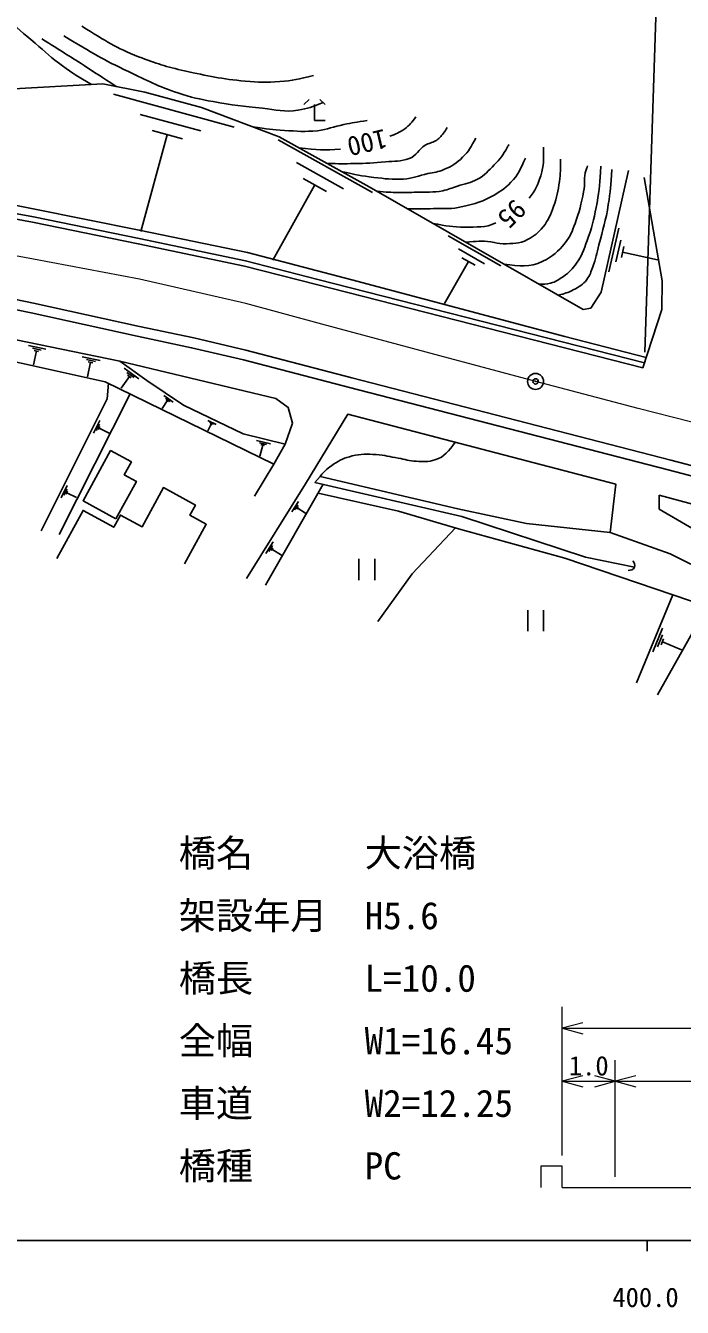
# Model space of a CAD drawing. Units: millimetres, scale not verified, with parts at other scales. Extents: x 40000 to 680000, y 20000 to 380000.
# Drawn here: x 409484 to 471310, y 198715 to 319397 of the extents above; entities that cross this region are included whole.
import ezdxf
from ezdxf.enums import TextEntityAlignment as Align

# ---------------------------------------------------------------- set-up
doc = ezdxf.new("R2010")
doc.units = ezdxf.units.MM
doc.header["$LTSCALE"] = 1000
doc.header["$PDMODE"] = 32
doc.header["$PDSIZE"] = 500
doc.linetypes.add('CHAIN', pattern=[18.5, 12, -1.5, 3.5, -1.5])
for name, color, linetype, lineweight in [('M-BGD', 7, 'Continuous', 25), ('M-BMK', 2, 'CHAIN', 13), ('M-BMK-SRVR', 3, 'Continuous', 25), ('M-STR-HTXT', 7, 'Continuous', 13), ('M-TTL-BAND', 7, 'Continuous', 25)]:
    doc.layers.add(name, color=color, linetype=linetype, lineweight=lineweight)
doc.styles.add('ＭＳ ゴシック', font='')
doc.styles.get('ＭＳ ゴシック').set_extended_font_data('MS Gothic')

msp = doc.modelspace()

# ---------------------------------------------------------------- linework, layer by layer
at = {"layer": 'M-BGD'}
for p, q in [((467775, 288637), (469197, 331470)), ((417749, 312949), (429121, 309851)), ((436172, 312457), (435672, 311957)), ((436672, 310457), (436672, 311957)), ((437672, 311957), (437172, 312457)), ((420282, 311037), (425968, 309488)), ((437672, 310457), (436672, 310457)), ((422815, 309125), (420337, 300028)), ((421394, 309512), (424237, 308738)), ((433269, 308639), (442125, 303691)), ((434989, 306516), (439417, 304043)), ((436708, 304394), (432750, 297309)), ((435601, 305012), (437815, 303775)), ((449271, 299595), (454209, 296769)), ((464403, 296210), (465321, 300323)), ((450223, 298395), (452692, 296982)), ((465044, 297146), (465503, 299203)), ((465570, 297568), (465800, 298597)), ((451175, 297194), (448913, 293244)), ((450557, 297548), (451792, 296841)), ((465685, 298083), (468975, 297348)), ((409751, 289265), (411382, 288927)), ((410125, 289017), (410941, 288849)), ((410499, 288770), (410230, 287465)), ((410295, 288812), (410703, 288728)), ((414818, 288217), (416516, 287866)), ((415207, 287960), (416056, 287784)), ((415597, 287702), (415316, 286343)), ((415384, 287746), (415809, 287658)), ((419257, 286368), (418469, 285254)), ((418758, 287139), (420151, 286153)), ((419008, 286753), (419704, 286261)), ((419083, 286491), (419431, 286244)), ((419323, 284726), (412633, 271479)), ((422817, 284081), (422334, 283363)), ((422489, 284562), (423386, 283959)), ((422653, 284322), (423101, 284020)), ((422705, 284156), (422929, 284006)), ((415870, 281033), (416460, 282215)), ((416136, 281270), (416431, 281860)), ((416327, 281358), (416475, 281654)), ((416401, 281506), (417346, 281034)), ((426629, 282233), (427414, 281851)), ((426945, 281885), (426640, 281257)), ((426787, 282059), (427180, 281868)), ((426847, 281933), (427043, 281837)), ((431207, 280334), (432525, 280012)), ((431504, 280121), (432163, 279961)), ((431802, 279909), (431544, 278855)), ((431637, 279949), (431966, 279869)), ((412832, 274952), (413409, 276107)), ((413092, 275183), (413380, 275760)), ((413279, 275270), (413424, 275558)), ((413352, 275414), (414275, 274953)), ((435840, 276252), (430287, 267331)), ((437496, 276212), (432064, 266727)), ((434557, 273623), (435162, 274595)), ((434805, 273806), (435107, 274291)), ((434978, 273867), (435129, 274110)), ((435053, 273988), (435830, 273505)), ((432105, 269684), (432798, 270797)), ((432389, 269893), (432736, 270449)), ((432587, 269963), (432760, 270241)), ((432674, 270102), (433564, 269548)), ((440845, 269183), (440845, 267183)), ((442345, 267183), (442345, 269183)), ((467000, 257532), (470406, 265800)), ((456749, 264371), (456749, 262371)), ((458249, 262371), (458249, 264371)), ((473639, 264697), (468961, 256396)), ((468517, 260427), (469444, 262677)), ((468974, 260897), (469437, 262022)), ((469315, 261085), (469546, 261648)), ((469430, 261366), (471230, 260625))]:
    msp.add_line(p, q, dxfattribs=at)
for points in [[(461959, 292679), (441819, 304206), (433368, 308927), (426041, 311686), (420711, 313138), (416747, 313920), (407821, 313429), (399012, 312379), (382616, 306782)], [(382616, 306782), (400168, 304150), (420181, 300144), (430358, 298038), (440179, 295477), (460240, 290119), (467903, 288141)], [(466228, 305761), (463672, 294310), (462689, 292783), (461959, 292679)], [(467589, 287165), (469363, 292675), (469415, 295362), (467720, 305091)], [(467741, 287638), (436992, 295495), (430187, 297246), (420185, 299341), (410221, 301393), (400209, 303217)], [(467589, 287165), (436869, 295016), (430075, 296764), (420085, 298856), (410127, 300907), (400124, 302729)], [(508901, 268352), (470211, 278482), (440206, 286247), (430222, 288836), (425315, 289999), (420192, 291071), (410211, 293268), (400203, 295333)], [(508660, 267435), (469972, 277564), (439968, 285329), (429993, 287915), (425108, 289073), (419993, 290143), (410013, 292340), (400029, 294400)], [(433913, 279982), (429961, 280947), (424344, 283677), (420901, 285990), (418354, 287792), (398645, 291867), (397619, 289232), (398057, 288583), (397972, 287794), (392659, 276190)], [(400704, 288720), (407660, 287930), (416977, 285874), (432835, 278115)], [(431015, 275089), (432835, 278115), (433913, 279982), (434620, 281964), (434214, 283448), (433044, 284283), (418354, 287792)], [(417293, 285720), (417147, 284260), (410941, 271838)], [(465047, 276228), (439811, 282806), (435840, 276252)], [(464516, 271669), (456645, 272520), (450176, 273903), (437206, 276957), (436719, 276392), (450544, 273183), (462177, 269349), (466797, 268396)], [(424454, 268710), (426488, 272449), (424944, 273290), (425470, 274256), (422459, 275894), (420449, 272200), (418405, 273312), (417786, 272174), (414897, 273746), (412437, 269225)], [(437024, 275387), (444585, 273666), (450251, 272031), (460253, 269269), (470406, 265800), (473639, 264697)], [(484145, 261502), (480232, 263820), (474037, 267757), (470176, 269661), (464516, 271669), (465047, 276228)], [(469127, 275197), (469116, 273875), (480233, 267395), (487888, 262163), (490357, 261172), (494484, 259966), (499724, 259364), (501567, 259317), (504477, 260650), (506146, 261717), (506498, 262537)], [(506498, 262537), (503686, 262198), (499883, 262360), (498005, 262627), (491907, 264609), (485172, 267345), (484384, 268435), (484113, 271135), (469127, 275197)], [(449946, 272119), (445862, 267795), (442645, 263291)]]:
    msp.add_lwpolyline(points, dxfattribs=at)
msp.add_lwpolyline([(417973, 272965), (419909, 276489), (418774, 277113), (419438, 278322), (417489, 279393), (414888, 274660)], close=True, dxfattribs=at)
for points, knots in [([(415682, 313862), (414369, 314632), (413975, 314865), (412951, 315611), (411891, 316381), (411370, 316906), (410368, 317749), (409197, 318736), (408829, 319058), (407395, 320306)], [0, 0, 0, 0, 1, 1, 1, 2, 2, 2, 3, 3, 3, 3]), ([(436583, 314698), (435139, 314344), (434659, 314226), (433401, 314124), (432141, 314021), (431425, 314067), (430166, 314176), (427912, 314370), (426664, 314654), (424454, 315141), (422726, 315522), (421771, 315826), (420124, 316471), (417917, 317335), (417148, 317872), (414777, 319341)], [0, 0, 0, 0, 1, 1, 1, 2, 2, 2, 3, 3, 3, 4, 4, 4, 5, 5, 5, 5]), ([(418009, 313671), (416544, 314631), (416170, 314874), (414985, 315637), (413433, 316636), (412937, 316945), (410994, 318167)], [0, 0, 0, 0, 1, 1, 1, 2, 2, 2, 2]), ([(437444, 312141), (436462, 311721), (436057, 311591), (435122, 311437), (433833, 311225), (433084, 311497), (431783, 311620), (429962, 311792), (428942, 311926), (427140, 312246), (425829, 312478), (425091, 312632), (423828, 313054), (421945, 313684), (420952, 314210), (419159, 315063), (416708, 316228), (415902, 316746), (413081, 318428)], [0, 0, 0, 0, 1, 1, 1, 2, 2, 2, 3, 3, 3, 4, 4, 4, 5, 5, 5, 6, 6, 6, 6]), ([(441643, 310472), (440577, 310302), (440288, 310254), (439426, 310081), (438452, 309885), (437936, 309612), (436948, 309507), (435742, 309378), (435054, 309458), (433844, 309533), (432679, 309605), (432271, 309663), (430875, 309866)], [0, 0, 0, 0, 1, 1, 1, 2, 2, 2, 3, 3, 3, 4, 4, 4, 4]), ([(446223, 310821), (445818, 310273), (445651, 310050), (445168, 309685), (444678, 309315), (444338, 309198), (443765, 308978)], [0, 0, 0, 0, 1, 1, 1, 2, 2, 2, 2]), ([(449164, 309820), (449027, 309556), (448970, 309469), (448816, 309263), (448574, 308940), (448416, 308755), (448068, 308550), (447712, 308341), (447449, 308347), (447095, 308133), (446442, 307740), (446315, 307143), (445599, 306881), (444768, 306577), (444237, 306653), (443356, 306568), (442212, 306458), (441566, 306437), (440417, 306412), (439420, 306389), (439087, 306392), (437863, 306416)], [0, 0, 0, 0, 1, 1, 1, 2, 2, 2, 3, 3, 3, 4, 4, 4, 5, 5, 5, 6, 6, 6, 7, 7, 7, 7]), ([(451859, 308811), (451420, 307964), (451237, 307600), (450625, 307003), (450035, 306428), (449617, 306181), (448868, 305838), (448316, 305584), (447947, 305611), (447356, 305473), (446460, 305263), (445978, 305008), (445060, 304951), (443967, 304883), (443349, 304984), (442260, 305107), (441052, 305245), (440623, 305348), (439199, 305670)], [0, 0, 0, 0, 1, 1, 1, 2, 2, 2, 3, 3, 3, 4, 4, 4, 5, 5, 5, 6, 6, 6, 6]), ([(454972, 308203), (454906, 308062), (454879, 308021), (454816, 307907), (454432, 307216), (454155, 306852), (453598, 306290), (453029, 305715), (452742, 305324), (452033, 304933), (451349, 304556), (450881, 304534), (450138, 304290), (449597, 304113), (449304, 303972), (448747, 303855), (447801, 303658), (447243, 303757), (446277, 303716), (445633, 303689), (445271, 303675), (444625, 303681), (443804, 303690), (443523, 303720), (442525, 303802)], [0, 0, 0, 0, 1, 1, 1, 2, 2, 2, 3, 3, 3, 4, 4, 4, 5, 5, 5, 6, 6, 6, 7, 7, 7, 8, 8, 8, 8]), ([(458223, 307947), (458258, 306776), (458293, 306272), (457980, 305269), (457701, 304379), (457467, 303876), (456884, 303148)], [0, 0, 0, 0, 1, 1, 1, 2, 2, 2, 2]), ([(456528, 306916), (456070, 305865), (455887, 305392), (455172, 304647), (454546, 303994), (454091, 303719), (453294, 303290), (452171, 302685), (451441, 302524), (450190, 302273), (449310, 302096), (448792, 302194), (447895, 302169), (446927, 302141), (446610, 302143), (445416, 302147)], [0, 0, 0, 0, 1, 1, 1, 2, 2, 2, 3, 3, 3, 4, 4, 4, 5, 5, 5, 5]), ([(459841, 306812), (459848, 305847), (459842, 305534), (459737, 304725), (459616, 303791), (459513, 303261), (459189, 302377), (458897, 301582), (458726, 301110), (458198, 300447), (457738, 299869), (457390, 299592), (456737, 299247), (455933, 298823), (455350, 298897), (454442, 298856), (453988, 298835), (453745, 298987), (453294, 299038), (452362, 299144), (452003, 299084), (450894, 299012)], [0, 0, 0, 0, 1, 1, 1, 2, 2, 2, 3, 3, 3, 4, 4, 4, 5, 5, 5, 6, 6, 6, 7, 7, 7, 7]), ([(462380, 306185), (462309, 306024), (462296, 305964), (462250, 305820), (462001, 305049), (462176, 304553), (462015, 303760), (461773, 302571), (461620, 301901), (461206, 300760), (460933, 300006), (460767, 299561), (460267, 298934), (459609, 298108), (459129, 297677), (458180, 297213), (456895, 296583), (456024, 296769), (454526, 296933)], [0, 0, 0, 0, 1, 1, 1, 2, 2, 2, 3, 3, 3, 4, 4, 4, 5, 5, 5, 6, 6, 6, 6]), ([(463641, 306171), (463543, 304549), (463518, 304048), (463275, 302711), (463047, 301449), (462912, 300733), (462476, 299528), (462114, 298529), (461981, 297908), (461357, 297047), (460949, 296485), (460673, 296184), (460105, 295784), (459672, 295480), (459423, 295277), (458911, 295146), (458487, 295038), (458277, 295036), (457793, 295063)], [0, 0, 0, 0, 1, 1, 1, 2, 2, 2, 3, 3, 3, 4, 4, 4, 5, 5, 5, 6, 6, 6, 6]), ([(464672, 305844), (464581, 304291), (464542, 303821), (464339, 302540), (464102, 301042), (463831, 300229), (463452, 298760), (463243, 297948), (463174, 297476), (462878, 296691), (462696, 296207), (462630, 295906), (462322, 295491), (461947, 294987), (461596, 294812), (461041, 294517), (460524, 294243), (460277, 294175), (459629, 294012)], [0, 0, 0, 0, 1, 1, 1, 2, 2, 2, 3, 3, 3, 4, 4, 4, 5, 5, 5, 6, 6, 6, 6]), ([(453754, 300818), (452704, 300346), (451983, 300449), (450832, 300435), (449642, 300421), (449161, 300518), (447805, 300780)], [0, 0, 0, 0, 1, 1, 1, 2, 2, 2, 2]), ([(449936, 280167), (449295, 279351), (448961, 278804), (448015, 278506), (447363, 278301), (446952, 278339), (446268, 278375), (445590, 278411), (445223, 278556), (444553, 278669), (443747, 278804), (443305, 278965), (442489, 279009), (441601, 279056), (441081, 279086), (440217, 278877), (439491, 278702), (439090, 278514), (438470, 278097), (437919, 277726), (437715, 277517), (437206, 276957)], [0, 0, 0, 0, 1, 1, 1, 2, 2, 2, 3, 3, 3, 4, 4, 4, 5, 5, 5, 6, 6, 6, 7, 7, 7, 7]), ([(466645, 269008), (466762, 268829), (466890, 268624), (466797, 268396), (466699, 268154), (466431, 268116), (466207, 268081)], [0, 0, 0, 0, 1, 1, 1, 2, 2, 2, 2])]:
    msp.add_open_spline(points, degree=3, knots=knots, dxfattribs=at)
msp.add_open_spline([(439116, 307772), (437603, 307639), (436959, 307680), (435229, 307888)], degree=3, dxfattribs=at)
at = {"layer": 'M-BMK'}
msp.add_lwpolyline([(548390, 263652), (547810, 263807), (538142, 266416), (530404, 268363), (513870, 272342), (472062, 282105), (467158, 283340), (457524, 285887), (448469, 288322), (437383, 291295), (430201, 293226), (420205, 295541), (410209, 297404), (400208, 299268)], dxfattribs=at)
at = {"layer": 'M-BMK-SRVR'}
msp.add_circle((457490, 285896), 750, dxfattribs=at)
msp.add_point((457490, 285896), dxfattribs=at)
at = {"layer": 'M-STR-HTXT'}
for p, q in [((460000, 213000), (460000, 227000)), ((461932, 225518), (460000, 225000)), ((460000, 225000), (542250, 225000)), ((460000, 225000), (461932, 224482)), ((465000, 211000), (465000, 222000)), ((461932, 220518), (460000, 220000)), ((460000, 220000), (465000, 220000)), ((460000, 220000), (461932, 219482)), ((465000, 220000), (463068, 220518)), ((463068, 219482), (465000, 220000)), ((466932, 220518), (465000, 220000)), ((465000, 220000), (526250, 220000)), ((465000, 220000), (466932, 219482)), ((460000, 212000), (458000, 212000)), ((458000, 212000), (458000, 210000)), ((460000, 210000), (460000, 212000)), ((460000, 210000), (465000, 210000)), ((465000, 210000), (526250, 210000))]:
    msp.add_line(p, q, dxfattribs=at)
at = {"layer": 'M-TTL-BAND'}
for p, q in [((40000, 205000), (579000, 205000)), ((468000, 205000), (468000, 204000))]:
    msp.add_line(p, q, dxfattribs=at)

# ---------------------------------------------------------------- texts
at = {"layer": 'M-BGD', "style": 'ＭＳ ゴシック'}
for s, rotation, p in [('100', 193.247, (441635, 308365)), ('95', 225, (455266, 301657))]:
    msp.add_text(s, height=1833, rotation=rotation, dxfattribs=at).set_placement(p, align=Align.MIDDLE_CENTER)
at = {"layer": 'M-STR-HTXT', "style": 'ＭＳ ゴシック'}
for s, p in [('橋名\u3000\u3000\u3000大浴橋', (423900, 239442)), ('架設年月\u3000H5.6', (423900, 233551)), ('橋長\u3000\u3000\u3000L=10.0', (423900, 227660)), ('全幅\u3000\u3000\u3000W1=16.45', (423900, 221768)), ('車道\u3000\u3000\u3000W2=12.25', (423900, 215877)), ('橋種\u3000\u3000\u3000PC', (423900, 209986))]:
    msp.add_text(s, height=2566, dxfattribs=at).set_placement(p, align=Align.BOTTOM_LEFT)
msp.add_text('1.0', height=1833, dxfattribs=at).set_placement((462500, 220000), align=Align.BOTTOM_CENTER)
at = {"layer": 'M-TTL-BAND', "style": 'ＭＳ ゴシック'}
msp.add_text('400.0', height=1833, dxfattribs=at).set_placement((467844, 198195), align=Align.BOTTOM_CENTER)

doc.saveas('drawing.dxf')
